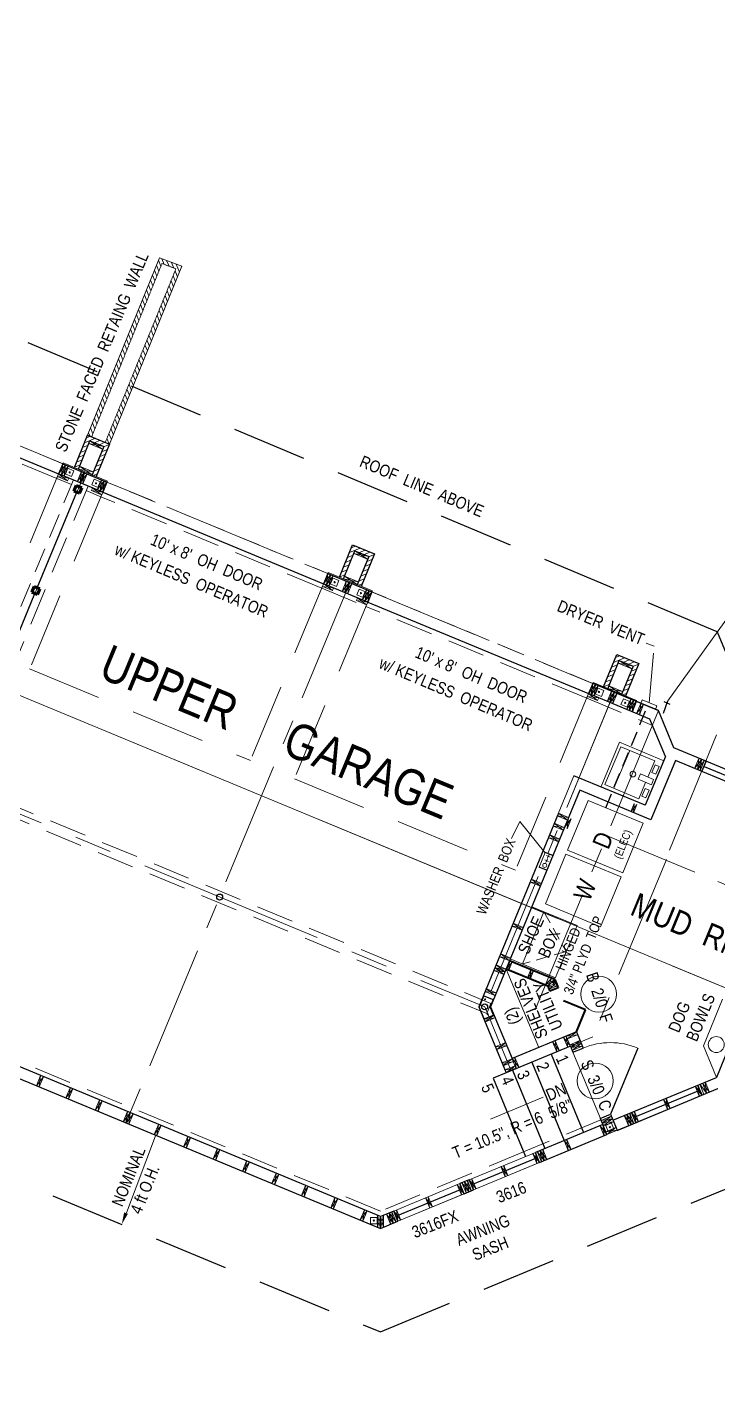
# Model space of a CAD drawing. Header units: inches. Extents: x 913 to 4010, y 85 to 6286.
# Drawn here: x 1727 to 2074, y 1915 to 2596 of the extents above; entities that cross this region are included whole.
import ezdxf

# ---------------------------------------------------------------- set-up
doc = ezdxf.new("R2010")
doc.units = ezdxf.units.IN
doc.header["$MEASUREMENT"] = 0
doc.linetypes.add('CENTER', pattern=[2, 1.25, -0.25, 0.25, -0.25])
doc.linetypes.add('HIDDEN', pattern=[0.375, 0.25, -0.125])
for name, color, linetype, lineweight in [('APPLIANCES', 7, 'Continuous', 9), ('BUILT-INS', 6, 'Continuous', 9), ('CONCRETE', 7, 'Continuous', 20), ('DOORS', 7, 'Continuous', 30), ('FOUNDATION', 7, 'HIDDEN', 20), ('GRID', 1, 'CENTER', 20), ('INT WALLS', 7, 'Continuous', 40), ('LAYOUT', 6, 'Continuous', 9), ('MASONRY', 16, 'HIDDEN', 30), ('MILLWORK', 7, 'Continuous', 20), ('PLUMBING', 7, 'Continuous', 20), ('ROOF BEAMS', 3, 'HIDDEN', 30), ('ROOFLINE', 7, 'HIDDEN', 30), ('STEEL', 5, 'Continuous', 9), ('WALL FRAMING', 7, 'Continuous', 30), ('WINDOWS', 5, 'Continuous', 30)]:
    doc.layers.add(name, color=color, linetype=linetype, lineweight=lineweight)
for name, color, linetype in [('LLFOUND', 7, 'Continuous'), ('LLMECH_EQUIP', 7, 'Continuous'), ('LLPLUMBING', 102, 'Continuous'), ('STAIRS', 7, 'Continuous'), ('TEXT', 250, 'Continuous'), ('WALLS', 5, 'Continuous')]:
    doc.layers.add(name, color=color, linetype=linetype)
doc.styles.add('ARCHENT', font='technical.ttf', dxfattribs={"height": 6})
doc.styles.add('ARCHENTLTD', font='technical.ttf', dxfattribs={"height": 0.1875})
doc.dimstyles.new('ARCHENTLTD', dxfattribs={"dimscale": 0.05, "dimtxt": 0.1875, "dimasz": 3, "dimexe": 9, "dimexo": 1, "dimgap": 2.5, "dimtad": 0, "dimdec": 1, "dimzin": 1, "dimdsep": 46, "dimlunit": 4, "dimtxsty": 'ARCHENTLTD', "dimblk": 'ARCHTICK', "dimcen": 6, "dimclrd": 256, "dimclre": 256, "dimclrt": 256, "dimaunit": 1, "dimadec": 0, "dimazin": 0, "dimtfac": 1, "dimtdec": 1, "dimtofl": 0, "dimtmove": 1, "dimatfit": 3, "dimldrblk": 'ARCHTICK', "dimfxl": 1, "dimfrac": 2, "dimtolj": 1, "dimtzin": 0, "dimlwd": 9, "dimlwe": 9, "dimarcsym": 0})
pattern_1 = [(112.5, (-10519.8615, -1861.9279), (-1.73227412, -0.71753144), [])]

# ---------------------------------------------------------------- blocks, each defined once
blk = doc.blocks.new('_ArchTick')
at = {"color": 0, "linetype": 'ByBlock', "const_width": 0.15}
blk.add_lwpolyline([(-0.5, -0.5), (0.5, 0.5)], dxfattribs=at)

msp = doc.modelspace()

# ---------------------------------------------------------------- hatches: boundary and pattern name
at = {"layer": 'MASONRY', "linetype": 'Continuous', "lineweight": 9, "ltscale": 150}
h = msp.add_hatch(dxfattribs=at)
h.set_pattern_fill('ANSI31', color=256, scale=15, angle=67.5, style=0)
h.set_pattern_definition(pattern_1)
h.paths.add_polyline_path([(1794.77, 2477.56), (1801.76, 2474.9), (1778.05, 2416.61), (1780.19, 2415.71), (1804.77, 2476.16), (1793.51, 2480.44), (1769.11, 2420.35), (1771.18, 2419.48)])
h = msp.add_hatch(dxfattribs=at)
h.set_pattern_fill('ANSI31', color=256, scale=15, angle=67.5, style=0)
h.set_pattern_definition(pattern_1)
h.paths.add_polyline_path([(1771.18, 2419.48), (1769.11, 2420.35), (1757.39, 2391.51), (1759.47, 2390.65)])
h.paths.add_polyline_path([(1780.19, 2415.71), (1778.05, 2416.61), (1766.34, 2387.83), (1768.49, 2386.94)])
at = {"layer": 'MASONRY', "lineweight": 9, "ltscale": 75}
h = msp.add_hatch(dxfattribs=at)
h.set_pattern_fill('ANSI31', color=256, scale=15, angle=22.5, style=0)
h.set_pattern_definition([(202.555994, (-5193.8642, 14232.912), (-0.719224, 1.73157207), [])])
h.paths.add_polyline_path([(1753.03, 2374.79), (1750.6, 2374.79), (1757.39, 2391.51), (1768.49, 2386.94), (1761.62, 2370.24), (1759.9, 2371.97), (1765.55, 2385.72), (1758.62, 2388.57)])
h = msp.add_hatch(dxfattribs=at)
h.set_pattern_fill('ANSI31', color=256, scale=15, angle=22.5, style=0)
h.set_pattern_definition([(202.555994, (-5060.8367, 14177.772), (-0.719224, 1.73157207), [])])
h.paths.add_polyline_path([(1886.05, 2319.65), (1883.62, 2319.65), (1890.42, 2336.37), (1901.52, 2331.8), (1894.65, 2315.1), (1892.93, 2316.83), (1898.58, 2330.58), (1891.65, 2333.43)])
h = msp.add_hatch(dxfattribs=at)
h.set_pattern_fill('ANSI31', color=256, scale=15, angle=22.5, style=0)
h.set_pattern_definition([(202.555994, (-4928.1722, 14122.7328), (-0.719224, 1.73157207), [])])
h.paths.add_polyline_path([(2018.72, 2264.61), (2016.29, 2264.61), (2023.08, 2281.33), (2034.18, 2276.77), (2027.32, 2260.06), (2025.59, 2261.79), (2031.24, 2275.54), (2024.32, 2278.39)])
at = {"layer": 'WALL FRAMING', "lineweight": 9, "ltscale": 150}
for points in [[(1748.73, 2372.76, 1), (1748.11, 2372.76, 1)], [(1761.96, 2367.27, 1), (1761.33, 2367.27, 1)], [(1881.77, 2317.61, 1), (1881.14, 2317.61, 1)], [(1894.98, 2312.13, 1), (1894.36, 2312.13, 1)], [(2014.43, 2262.57, 1), (2013.81, 2262.57, 1)], [(2027.65, 2257.09, 1), (2027.02, 2257.09, 1)], [(2019.48, 2044.44, 1), (2019.72, 2043.87, 1)], [(1901.45, 1997.26, 1), (1900.82, 1997.26, 1)]]:
    msp.add_hatch(color=256, dxfattribs=at).paths.add_polyline_path(points)

# ---------------------------------------------------------------- linework, layer by layer
at = {"layer": 'APPLIANCES', "ltscale": 50}
for p, q in [((2008.67, 2208.17), (1998.39, 2183.21)), ((2036.39, 2196.68), (2026.1, 2171.72)), ((1997.55, 2181.21), (1987.27, 2156.25)), ((2025.27, 2169.72), (2014.98, 2144.76))]:
    msp.add_line(p, q, dxfattribs=at)
at = {"layer": 'BUILT-INS', "linetype": 'Continuous', "ltscale": 10}
for p, q in [((1986.54, 2152.19), (1975.69, 2126.07)), ((2003.13, 2145.34), (1992.32, 2119.19))]:
    msp.add_line(p, q, dxfattribs=at)
at = {"layer": 'BUILT-INS', "linetype": 'Continuous', "lineweight": 9, "ltscale": 25}
for p, q in [((1980.45, 2154.71), (2003.17, 2145.32)), ((1969.64, 2128.57), (1992.36, 2119.17))]:
    msp.add_line(p, q, dxfattribs=at)
at = {"layer": 'BUILT-INS', "linetype": 'HIDDEN', "lineweight": 9, "ltscale": 25}
for p, q in [((1986.54, 2152.19), (1997.72, 2132.26)), ((1997.72, 2132.26), (1975.69, 2126.07))]:
    msp.add_line(p, q, dxfattribs=at)
at = {"layer": 'BUILT-INS', "ltscale": 75}
msp.add_line((2076.15, 2108.37), (2066.65, 2084.96), dxfattribs=at)
at = {"layer": 'BUILT-INS', "linetype": 'Continuous', "lineweight": 9, "ltscale": 0.25}
msp.add_line((2073.19, 2069.16), (2066.65, 2084.96), dxfattribs=at)
at = {"layer": 'BUILT-INS', "ltscale": 50}
msp.add_circle((2073.06, 2085.6), 4, dxfattribs=at)
at = {"layer": 'DOORS', "linetype": 'Continuous', "ltscale": 150}
for p, q in [((1632.03, 2417.98), (1742.88, 2372.03)), ((1765.06, 2362.84), (1875.91, 2316.89)), ((1898.08, 2307.7), (2008.94, 2261.75))]:
    msp.add_line(p, q, dxfattribs=at)
at = {"layer": 'DOORS', "linetype": 'HIDDEN', "lineweight": 9, "ltscale": 150}
for p, q in [((1742.88, 2372.03), (1696.98, 2261.16)), ((1765.06, 2362.84), (1728.33, 2274.14)), ((1875.87, 2316.9), (1839.15, 2228.21)), ((1898.05, 2307.71), (1861.32, 2219.01)), ((1728.33, 2274.14), (1839.15, 2228.21)), ((2008.94, 2261.75), (1972.21, 2173.05)), ((1861.32, 2219.01), (1972.18, 2173.07))]:
    msp.add_line(p, q, dxfattribs=at)
at = {"layer": 'DOORS', "ltscale": 25}
msp.add_line((2033.71, 2083.85), (2019.91, 2050.6), dxfattribs=at)
at = {"layer": 'DOORS', "color": 7, "linetype": 'Continuous', "lineweight": 20, "ltscale": 7.5}
for centre in [(2014.03, 2110.91), (2012.24, 2067.35)]:
    msp.add_circle(centre, 9, dxfattribs=at)
at = {"layer": 'DOORS', "lineweight": 9, "ltscale": 75}
msp.add_arc((2019.91, 2050.6), 36, 67.45314, 112.45314, dxfattribs=at)
at = {"layer": 'FOUNDATION', "lineweight": 20, "ltscale": 1.5}
for p, q in [((1759.47, 2390.65), (1794.77, 2477.56)), ((1801.76, 2474.9), (1766.34, 2387.83)), ((1794.77, 2477.56), (1801.76, 2474.9))]:
    msp.add_line(p, q, dxfattribs=at)
at = {"layer": 'FOUNDATION', "lineweight": 20, "ltscale": 50}
for p, q in [((1744.99, 2377.11), (1634.13, 2423.06)), ((1878.02, 2321.97), (1767.16, 2367.92)), ((2011.04, 2266.83), (1900.19, 2312.78))]:
    msp.add_line(p, q, dxfattribs=at)
at = {"layer": 'FOUNDATION', "linetype": 'HIDDEN', "lineweight": 9, "ltscale": 75}
for p, q in [((1741.92, 2369.72), (1631.07, 2415.67)), ((1757.66, 2365.9), (1668.48, 2150.75)), ((1874.95, 2314.58), (1764.1, 2360.53)), ((2007.98, 2259.44), (1897.13, 2305.39)), ((2015.1, 2047.82), (1976.27, 2031.75))]:
    msp.add_line(p, q, dxfattribs=at)
at = {"layer": 'FOUNDATION', "lineweight": 20, "ltscale": 75}
for p, q in [((1742.88, 2372.03), (1741.92, 2369.72)), ((1742.88, 2372.03), (1741.92, 2369.72)), ((1741.92, 2369.72), (1749.32, 2366.66)), ((1747.96, 2369.92), (1747.39, 2368.54)), ((1764.1, 2360.53), (1756.71, 2363.59)), ((1765.01, 2362.86), (1764.05, 2360.55)), ((1765.06, 2362.84), (1764.1, 2360.53)), ((1875.91, 2316.89), (1874.95, 2314.58)), ((1874.95, 2314.58), (1897.13, 2305.39)), ((1898.08, 2307.7), (1897.13, 2305.39)), ((2008.94, 2261.75), (2007.98, 2259.44)), ((2007.98, 2259.44), (2041.02, 2245.74)), ((1904.47, 2002.03), (1687.89, 2091.8)), ((1976.27, 2031.75), (1904.47, 2002.03))]:
    msp.add_line(p, q, dxfattribs=at)
at = {"layer": 'FOUNDATION', "ltscale": 50}
msp.add_line((1750.27, 2368.96), (1659.82, 2150.74), dxfattribs=at)
at = {"layer": 'FOUNDATION', "color": 7, "linetype": 'Continuous', "lineweight": 9, "ltscale": 25}
msp.add_solid([(1777.66, 2000.67), (1774.57, 1995.43), (1775.79, 2001.39)], dxfattribs=at)
at = {"layer": 'GRID', "ltscale": 50}
for p, q in [((2044.07, 2253.14), (1593.49, 2439.91)), ((1778.25, 2363.33), (1767.16, 2367.92)), ((1789.33, 2358.73), (1778.25, 2363.33)), ((2154.62, 2133.96), (2018.22, 2190.42)), ((1956.77, 2104.54), (1970.09, 2072.44)), ((2011.13, 2089.44), (1970.09, 2072.44)), ((1904.47, 1993.37), (1687.9, 2083.14)), ((2073.85, 2063.48), (1904.47, 1993.37))]:
    msp.add_line(p, q, dxfattribs=at)
at = {"layer": 'GRID', "linetype": 'CENTER', "lineweight": 20, "ltscale": 50}
for p, q in [((1756.07, 2372.51), (1753.97, 2367.43)), ((1889.1, 2317.38), (1776.75, 2046.31)), ((2048.05, 2178.51), (2011.13, 2089.44))]:
    msp.add_line(p, q, dxfattribs=at)
at = {"layer": 'GRID', "ltscale": 75}
for p, q in [((1753.97, 2367.43), (1625.34, 2057.11)), ((1370.41, 2347.57), (1956.77, 2104.54))]:
    msp.add_line(p, q, dxfattribs=at)
at = {"layer": 'GRID', "linetype": 'CENTER', "lineweight": 9, "ltscale": 50}
for p, q in [((2021.79, 2262.38), (1956.77, 2104.54)), ((2021.76, 2262.33), (1956.77, 2104.54)), ((2043.98, 2253.24), (1978.96, 2095.4)), ((2073.08, 2241.1), (2047.7, 2178.82))]:
    msp.add_line(p, q, dxfattribs=at)
at = {"layer": 'INT WALLS', "ltscale": 75}
for p, q in [((1991.94, 2118.29), (1969.25, 2127.64)), ((1988.49, 2114.84), (1967.54, 2123.47)), ((2007.42, 2103.04), (1996.33, 2107.63)), ((2002.82, 2091.95), (2007.42, 2103.04))]:
    msp.add_line(p, q, dxfattribs=at)
at = {"layer": 'INT WALLS', "linetype": 'Continuous', "ltscale": 25}
for p, q in [((1991.94, 2118.29), (1993.65, 2114.13)), ((1988.49, 2114.84), (1989.5, 2112.41))]:
    msp.add_line(p, q, dxfattribs=at)
at = {"layer": 'INT WALLS', "ltscale": 50}
msp.add_line((1993.65, 2114.13), (1989.5, 2112.41), dxfattribs=at)
at = {"layer": 'LAYOUT', "color": 6, "linetype": 'CENTER', "lineweight": 5, "ltscale": 250}
for p, q in [((2455.38, 1957.67), (913.16, 2596.19)), ((4009.81, 1314.09), (1739.95, 2253.88))]:
    msp.add_line(p, q, dxfattribs=at)
at = {"layer": 'LLFOUND', "color": 5, "linetype": 'Continuous'}
for p, q in [((1956.43, 2110.13), (1954.09, 2104.55)), ((1956.59, 2098.49), (1954.09, 2104.55)), ((1956.42, 2110.12), (1961.02, 2108.24)), ((1961.02, 2108.24), (1959.46, 2104.5)), ((1961.16, 2100.37), (1959.46, 2104.5)), ((1956.59, 2098.49), (1961.16, 2100.37))]:
    msp.add_line(p, q, dxfattribs=at)
at = {"layer": 'LLFOUND', "color": 5, "linetype": 'Continuous', "const_width": 0.5}
for points in [[(1957.09, 2108.04, -1), (1956.9, 2108.51, -1)], [(1958.4, 2100.58, -1), (1958.21, 2101.05, -1)]]:
    msp.add_lwpolyline(points, format="xyb", close=True, dxfattribs=at)
at = {"layer": 'LLMECH_EQUIP', "linetype": 'HIDDEN', "ltscale": 30}
msp.add_line((2017.55, 2204.49), (2038.56, 2255.35), dxfattribs=at)
at = {"layer": 'LLMECH_EQUIP', "linetype": 'Continuous', "lineweight": 20, "ltscale": 25}
for p, q in [((2035.13, 2256.83), (2035.86, 2258.6)), ((2043.25, 2255.54), (2035.86, 2258.6)), ((2042.52, 2253.78), (2043.25, 2255.54))]:
    msp.add_line(p, q, dxfattribs=at)
at = {"layer": 'LLPLUMBING', "color": 5, "linetype": 'Continuous', "lineweight": 30, "ltscale": 25}
for p, q in [((2046.51, 2251.97), (2048.71, 2258.04)), ((2049.89, 2256.25), (2046.81, 2257.54))]:
    msp.add_line(p, q, dxfattribs=at)
at = {"layer": 'LLPLUMBING', "color": 5, "linetype": 'Continuous', "lineweight": 20, "ltscale": 175}
msp.add_line((1987.18, 2182.01), (1984.17, 2174.58), dxfattribs=at)
at = {"layer": 'LLPLUMBING', "color": 5, "linetype": 'Continuous', "ltscale": 175}
for p, q in [((1990.93, 2180.46), (1987.18, 2182.01)), ((1987.87, 2173.06), (1984.17, 2174.59))]:
    msp.add_line(p, q, dxfattribs=at)
at = {"layer": 'LLPLUMBING', "color": 5, "linetype": 'Continuous', "lineweight": 9, "ltscale": 175}
for p, q in [((1988.25, 2178.8), (1987.5, 2176.95)), ((1989.65, 2179.66), (1987.8, 2180.41)), ((1989.1, 2180.96), (1988.35, 2179.11)), ((1988.8, 2177.5), (1986.95, 2178.25))]:
    msp.add_line(p, q, dxfattribs=at)
msp.add_circle((1986.9, 2175.54), 1, dxfattribs=at)
at = {"layer": 'MASONRY', "linetype": 'Continuous', "lineweight": 20, "ltscale": 1.5}
for p, q in [((1757.39, 2391.51), (1793.51, 2480.44)), ((1793.51, 2480.44), (1804.77, 2476.16)), ((1804.77, 2476.16), (1768.49, 2386.94))]:
    msp.add_line(p, q, dxfattribs=at)
at = {"layer": 'MASONRY', "linetype": 'Continuous', "lineweight": 30, "ltscale": 1.5}
for p, q in [((1750.78, 2375.25), (1757.39, 2391.51)), ((1757.39, 2391.51), (1768.49, 2386.94)), ((1768.49, 2386.94), (1761.8, 2370.68)), ((1883.81, 2320.11), (1890.42, 2336.37)), ((1890.42, 2336.37), (1901.52, 2331.8)), ((1901.52, 2331.8), (1894.83, 2315.54)), ((2016.47, 2265.06), (2023.08, 2281.33)), ((2023.08, 2281.33), (2034.18, 2276.77)), ((2034.18, 2276.77), (2027.49, 2260.5))]:
    msp.add_line(p, q, dxfattribs=at)
at = {"layer": 'MILLWORK', "ltscale": 75}
for p, q in [((2036.39, 2196.68), (2008.67, 2208.17)), ((2025.27, 2169.72), (1997.55, 2181.21)), ((2026.1, 2171.72), (1998.39, 2183.21)), ((2014.98, 2144.76), (1987.27, 2156.25))]:
    msp.add_line(p, q, dxfattribs=at)
at = {"layer": 'MILLWORK', "ltscale": 50}
msp.add_line((1967.54, 2123.47), (1983.88, 2084.11), dxfattribs=at)
at = {"layer": 'PLUMBING', "linetype": 'Continuous', "lineweight": 9, "ltscale": 0.25}
for p, q in [((2015.19, 2215.14), (2024.54, 2237.29)), ((2017.17, 2216.11), (2025.19, 2235.1)), ((2024.54, 2237.29), (2046.7, 2227.94)), ((2025.19, 2235.1), (2042.12, 2227.96)), ((2021.64, 2214.22), (2029.67, 2233.22)), ((2042.12, 2227.96), (2038.65, 2219.75)), ((2034.1, 2208.96), (2017.17, 2216.11)), ((2037.34, 2205.78), (2017.51, 2213.99)), ((2037.58, 2217.2), (2034.1, 2208.96))]:
    msp.add_line(p, q, dxfattribs=at)
at = {"layer": 'PLUMBING', "lineweight": 9, "ltscale": 12}
for points in [[(2034.99, 2221.4), (2041.59, 2218.62), (2040.47, 2215.98), (2033.88, 2218.77)], [(2042.39, 2226.05), (2044.37, 2225.21), (2042.7, 2221.26), (2040.72, 2222.09)], [(2037.38, 2214.18), (2039.36, 2213.34), (2037.69, 2209.39), (2035.71, 2210.22)]]:
    msp.add_lwpolyline(points, close=True, dxfattribs=at)
at = {"layer": 'PLUMBING', "linetype": 'Continuous', "lineweight": 9, "ltscale": 0.25}
msp.add_circle((2031.18, 2221.33), 1.43, dxfattribs=at)
at = {"layer": 'ROOF BEAMS', "lineweight": 20, "ltscale": 75}
for p, q in [((1554.86, 2268.14), (1957.79, 2101.15)), ((1556.96, 2273.23), (1959.89, 2106.23)), ((1959.89, 2106.23), (1957.79, 2101.14))]:
    msp.add_line(p, q, dxfattribs=at)
at = {"layer": 'ROOFLINE', "linetype": 'HIDDEN', "ltscale": 150}
for p, q in [((2073.5, 2292.8), (1595.99, 2492.89)), ((2073.5, 2292.8), (2094.27, 2242.82)), ((1687.93, 2031.16), (1904.46, 1941.41)), ((1904.46, 1941.41), (2078, 2013.22))]:
    msp.add_line(p, q, dxfattribs=at)
at = {"layer": 'STAIRS', "color": 7, "linetype": 'Continuous', "ltscale": 25}
for p, q in [((1980.41, 2076.72), (1996.64, 2037.45)), ((1990.11, 2080.73), (2006.34, 2041.47)), ((1970.71, 2072.7), (1986.94, 2033.43)), ((1961, 2068.7), (1977.23, 2029.42))]:
    msp.add_line(p, q, dxfattribs=at)
at = {"layer": 'STAIRS', "color": 7, "lineweight": 20, "ltscale": 75}
msp.add_line((2001.08, 2081.76), (2014.85, 2048.5), dxfattribs=at)
at = {"layer": 'STAIRS', "color": 7, "linetype": 'Continuous', "ltscale": 50}
msp.add_line((1967.55, 2071.4), (1961, 2068.7), dxfattribs=at)
at = {"layer": 'STEEL', "color": 5, "lineweight": 25, "ltscale": 150}
for p, q in [((1732.14, 2314.78), (1751.95, 2362.82)), ((1712.32, 2266.95), (1731, 2312.01))]:
    msp.add_line(p, q, dxfattribs=at)
at = {"layer": 'STEEL', "linetype": 'Continuous', "lineweight": 60, "ltscale": 90}
for p, q in [((1751.69, 2366.16), (1750.56, 2363.38)), ((1751.69, 2366.16), (1750.56, 2363.38)), ((1750.56, 2363.38), (1753.35, 2362.26)), ((1750.56, 2363.38), (1753.35, 2362.26)), ((1754.47, 2365.04), (1751.69, 2366.16)), ((1754.47, 2365.04), (1751.69, 2366.16)), ((1753.35, 2362.26), (1754.47, 2365.04)), ((1753.35, 2362.26), (1754.47, 2365.04)), ((1730.6, 2315.41), (1729.48, 2312.63)), ((1730.6, 2315.41), (1729.48, 2312.63)), ((1733.38, 2314.28), (1730.6, 2315.41)), ((1733.38, 2314.28), (1730.6, 2315.41)), ((1729.48, 2312.63), (1732.26, 2311.5)), ((1729.48, 2312.63), (1732.26, 2311.5)), ((1732.26, 2311.5), (1733.38, 2314.28)), ((1732.26, 2311.5), (1733.38, 2314.28))]:
    msp.add_line(p, q, dxfattribs=at)
at = {"layer": 'STEEL', "lineweight": 30, "ltscale": 75}
for centre in [(1823.72, 2159.64), (1956.77, 2104.54)]:
    msp.add_circle(centre, 1.5, dxfattribs=at)
at = {"layer": 'WALL FRAMING', "lineweight": 20, "ltscale": 1.5}
for p, q in [((1758.05, 2387.18), (1764.98, 2384.33)), ((1753.36, 2375.82), (1760.29, 2372.97)), ((1891.08, 2332.04), (1898.01, 2329.19)), ((1886.39, 2320.68), (1893.32, 2317.83)), ((2023.74, 2277), (2030.67, 2274.15)), ((2019.05, 2265.64), (2025.98, 2262.79))]:
    msp.add_line(p, q, dxfattribs=at)
at = {"layer": 'WALL FRAMING', "lineweight": 9, "ltscale": 150}
for p, q in [((1758.06, 2387.18), (1765.55, 2385.72)), ((1764.98, 2384.33), (1758.62, 2388.57)), ((1746.37, 2376.53), (1742.88, 2372.03)), ((1744.99, 2377.11), (1744.27, 2371.45)), ((1745.65, 2370.88), (1746.37, 2376.53)), ((1742.31, 2370.64), (1747.96, 2369.92)), ((1742.88, 2372.03), (1747.39, 2368.54)), ((1744.27, 2371.45), (1747.76, 2375.96)), ((1752.28, 2368.27), (1755.77, 2372.77)), ((1760.29, 2372.97), (1752.79, 2374.43)), ((1753.37, 2375.82), (1759.72, 2371.58)), ((1754.38, 2373.35), (1753.66, 2367.69)), ((1753.66, 2367.54), (1757.15, 2372.05)), ((1755.76, 2372.62), (1755.05, 2366.97)), ((1759.35, 2363.58), (1765.01, 2362.86)), ((1759.93, 2364.96), (1764.43, 2361.47)), ((1765.78, 2368.49), (1762.28, 2363.99)), ((1764.39, 2369.07), (1763.67, 2363.41)), ((1763.67, 2363.41), (1767.16, 2367.92)), ((1765.05, 2362.84), (1765.78, 2368.49)), ((1891.09, 2332.04), (1898.58, 2330.58)), ((1898.01, 2329.19), (1891.65, 2333.43)), ((1878.02, 2321.97), (1877.3, 2316.31)), ((1880.94, 2314.8), (1875.29, 2315.52)), ((1880.37, 2313.42), (1875.86, 2316.91)), ((1879.4, 2321.4), (1875.91, 2316.89)), ((1877.3, 2316.31), (1880.79, 2320.82)), ((1878.68, 2315.74), (1879.4, 2321.4)), ((1885.19, 2313), (1888.68, 2317.51)), ((1893.32, 2317.83), (1885.82, 2319.29)), ((1886.39, 2320.68), (1892.75, 2316.44)), ((1887.29, 2318.08), (1886.58, 2312.43)), ((1886.68, 2312.56), (1890.17, 2317.07)), ((1888.79, 2317.65), (1888.07, 2311.99)), ((1892.43, 2308.42), (1898.08, 2307.7)), ((1893, 2309.8), (1897.51, 2306.31)), ((1898.8, 2313.35), (1895.31, 2308.85)), ((1897.42, 2313.93), (1896.7, 2308.27)), ((1896.7, 2308.27), (1900.19, 2312.78)), ((1898.08, 2307.7), (1898.8, 2313.35)), ((2023.75, 2276.99), (2031.24, 2275.54)), ((2030.67, 2274.15), (2024.31, 2278.38)), ((2008.92, 2261.7), (2012.42, 2266.26)), ((2013.44, 2258.26), (2008.94, 2261.75)), ((2011.02, 2266.78), (2010.3, 2261.13)), ((2010.3, 2261.13), (2013.81, 2265.67)), ((2011.69, 2260.55), (2012.42, 2266.26)), ((2018.31, 2257.84), (2021.8, 2262.35)), ((2025.98, 2262.79), (2018.48, 2264.25)), ((2019.06, 2265.63), (2025.41, 2261.4)), ((2020.41, 2262.92), (2019.69, 2257.27)), ((2019.72, 2257.27), (2023.21, 2261.78)), ((2021.82, 2262.35), (2021.11, 2256.69)), ((2014.02, 2259.64), (2008.36, 2260.36)), ((2031.47, 2258.31), (2027.97, 2253.8)), ((2030.08, 2258.88), (2029.36, 2253.23)), ((2029.36, 2253.23), (2032.85, 2257.73)), ((2030.75, 2252.65), (2031.47, 2258.31)), ((2033.04, 2251.69), (2036.53, 2256.19)), ((2035.14, 2256.77), (2034.43, 2251.11)), ((2065.64, 2228.63), (2062.15, 2224.12)), ((2063.54, 2223.55), (2064.25, 2229.2)), ((2067.03, 2228.06), (2063.54, 2223.55)), ((2064.92, 2222.98), (2065.64, 2228.63)), ((2030.08, 2202.47), (2033.19, 2206.05)), ((2031.8, 2206.63), (2031.47, 2201.9)), ((1998.89, 2199.61), (1993.25, 2200.33)), ((1993.82, 2201.71), (1998.32, 2198.23)), ((1998.83, 2199.44), (1998.17, 2193.92)), ((1996.76, 2194.54), (1991.11, 2195.26)), ((1991.69, 2196.64), (1996.18, 2193.16)), ((1996.79, 2194.5), (2000.22, 2198.87)), ((1994.49, 2188.69), (1988.84, 2189.4)), ((1989.42, 2190.79), (1993.91, 2187.3)), ((1985.31, 2166.43), (1979.66, 2167.14)), ((1980.23, 2168.53), (1984.73, 2165.04)), ((1976.13, 2144.35), (1970.48, 2145.06)), ((1971.05, 2146.45), (1975.55, 2142.96)), ((1964.81, 2131.09), (1969.31, 2127.6)), ((1962.47, 2125.58), (1966.96, 2122.09)), ((1969.88, 2128.99), (1964.24, 2129.7)), ((1967.56, 2123.47), (1970.67, 2127.06)), ((1969.29, 2127.63), (1968.95, 2122.9)), ((1966.94, 2122.11), (1961.29, 2122.82)), ((1961.87, 2124.21), (1966.36, 2120.72)), ((1967.54, 2123.47), (1961.89, 2124.19)), ((1978.31, 2119.04), (1981.41, 2122.63)), ((1980.03, 2123.2), (1979.69, 2118.47)), ((1962.48, 2111.6), (1956.83, 2112.31)), ((1957.41, 2113.7), (1961.91, 2110.21)), ((1993.27, 2115.06), (1988.54, 2114.72)), ((1989.11, 2113.34), (1992.7, 2116.44)), ((1962.3, 2099.08), (1956.64, 2098.37)), ((1957.16, 2097.1), (1961.67, 2100.59)), ((2003.38, 2090.56), (1997.73, 2089.85)), ((1998.3, 2088.46), (2002.81, 2091.95)), ((1968.05, 2085.15), (1962.39, 2084.44)), ((1962.92, 2083.17), (1967.42, 2086.66)), ((1990.82, 2087.01), (1994.32, 2082.51)), ((1992.93, 2081.93), (1992.22, 2087.56)), ((1996.34, 2089.23), (1999.83, 2084.73)), ((1998.45, 2084.16), (1997.74, 2089.78)), ((2005.2, 2086.18), (1999.54, 2085.46)), ((2000.12, 2084.08), (2004.63, 2087.57)), ((2005.77, 2084.8), (2000.12, 2084.08)), ((2000.69, 2082.69), (2005.2, 2086.18)), ((1971.17, 2077.02), (1965.52, 2076.3)), ((1966.04, 2075.04), (1970.55, 2078.52)), ((1970.53, 2078.55), (1974.02, 2074.04)), ((1972.64, 2073.47), (1971.93, 2079.1)), ((1733.81, 2070.06), (1733.1, 2064.41)), ((1972.6, 2073.56), (1966.95, 2072.85)), ((1967.52, 2071.46), (1972.03, 2074.95)), ((1731.71, 2064.98), (1735.2, 2069.49)), ((1746.49, 2058.85), (1749.98, 2063.36)), ((1748.59, 2063.93), (1747.88, 2058.28)), ((2062.39, 2064.75), (2065.88, 2060.25)), ((2064.49, 2059.68), (2063.78, 2065.3)), ((2064.71, 2065.68), (2068.2, 2061.17)), ((2066.09, 2066.26), (2069.58, 2061.75)), ((2068.2, 2061.18), (2067.48, 2066.83)), ((1761.27, 2052.73), (1764.76, 2057.23)), ((1763.37, 2057.81), (1762.66, 2052.15)), ((2046.46, 2058.13), (2049.95, 2053.63)), ((2048.56, 2053.05), (2047.85, 2058.68)), ((1775.3, 2046.9), (1778.79, 2051.41)), ((1777.4, 2051.98), (1776.68, 2046.32)), ((1776.73, 2046.24), (1780.22, 2050.75)), ((1778.83, 2051.32), (1778.12, 2045.66)), ((2015.78, 2046.19), (2020.29, 2049.68)), ((2026.82, 2050), (2030.31, 2045.5)), ((2029.6, 2051.15), (2028.21, 2050.58)), ((2028.93, 2044.92), (2028.21, 2050.58)), ((2028.21, 2050.58), (2031.7, 2046.07)), ((2030.31, 2045.5), (2029.6, 2051.15)), ((2030.52, 2051.53), (2034.01, 2047.03)), ((2032.63, 2046.45), (2031.92, 2052.08)), ((1790.83, 2040.47), (1794.32, 2044.98)), ((1792.94, 2045.56), (1792.22, 2039.9)), ((2014.67, 2044.94), (2018.16, 2040.43)), ((2020.86, 2048.29), (2015.21, 2047.57)), ((2021.43, 2046.9), (2015.78, 2046.19)), ((2016.78, 2039.86), (2016.06, 2045.51)), ((2016.35, 2044.8), (2020.86, 2048.29)), ((2023.21, 2042.59), (2017.56, 2041.88)), ((2018.13, 2040.49), (2022.64, 2043.98)), ((1805.61, 2034.35), (1809.1, 2038.86)), ((1807.72, 2039.43), (1807, 2033.77)), ((1996.62, 2037.47), (2000.12, 2032.97)), ((1998.73, 2032.39), (1998.02, 2038.02)), ((1820.39, 2028.22), (1823.88, 2032.73)), ((1822.5, 2033.3), (1821.78, 2027.65)), ((1980.86, 2030.95), (1984.35, 2026.45)), ((1982.97, 2025.87), (1982.26, 2031.5)), ((1983.18, 2031.9), (1986.67, 2027.39)), ((1985.28, 2026.82), (1984.56, 2032.47)), ((1984.56, 2032.47), (1988.05, 2027.96)), ((1986.67, 2027.39), (1985.95, 2033.04)), ((1835.17, 2022.09), (1838.66, 2026.6)), ((1837.28, 2027.18), (1836.56, 2021.52)), ((1964.91, 2024.36), (1968.4, 2019.86)), ((1967.02, 2019.28), (1966.31, 2024.91)), ((1849.95, 2015.97), (1853.44, 2020.48)), ((1852.06, 2021.05), (1851.34, 2015.39)), ((1945.08, 2010.21), (1944.37, 2015.83)), ((1945.3, 2016.21), (1948.79, 2011.7)), ((1946.68, 2016.79), (1950.17, 2012.28)), ((1947.4, 2011.13), (1946.68, 2016.78)), ((1948.78, 2011.71), (1948.07, 2017.36)), ((1948.99, 2017.75), (1952.48, 2013.24)), ((1951.1, 2012.67), (1950.39, 2018.3)), ((1864.74, 2009.84), (1868.22, 2014.35)), ((1866.84, 2014.92), (1866.12, 2009.27)), ((1881.62, 2008.8), (1880.9, 2003.14)), ((1927.04, 2008.66), (1930.54, 2004.16)), ((1929.15, 2003.58), (1928.44, 2009.21)), ((1942.97, 2015.29), (1946.46, 2010.78)), ((1879.52, 2003.72), (1883.01, 2008.22)), ((1894.3, 1997.59), (1897.79, 2002.1)), ((1896.4, 2002.67), (1895.68, 1997.02)), ((1911.11, 2002.06), (1914.6, 1997.56)), ((1913.21, 1996.99), (1912.5, 2002.61)), ((1902.97, 1994), (1904.49, 1999.32)), ((1904.47, 1993.37), (1902.99, 1999.94)), ((1905.99, 1999.94), (1904.47, 1993.37)), ((1904.49, 1999.32), (1905.97, 1993.99)), ((1907.41, 2000.54), (1910.9, 1996.03)), ((1910.18, 2001.68), (1908.8, 2001.11)), ((1909.51, 1995.45), (1908.8, 2001.11)), ((1908.8, 2001.11), (1912.29, 1996.6)), ((1910.9, 1996.03), (1910.18, 2001.68))]:
    msp.add_line(p, q, dxfattribs=at)
at = {"layer": 'WALL FRAMING', "lineweight": 20, "ltscale": 75}
for p, q in [((1746.37, 2376.53), (1744.27, 2371.45)), ((1745.18, 2377.57), (1767.35, 2368.38)), ((1742.31, 2370.64), (1747.39, 2368.54)), ((1747.76, 2375.96), (1745.65, 2370.88)), ((1754.38, 2373.35), (1752.28, 2368.27)), ((1755.77, 2372.78), (1753.66, 2367.69)), ((1755.77, 2372.63), (1753.66, 2367.54)), ((1757.15, 2372.05), (1755.05, 2366.97)), ((1759.35, 2363.58), (1764.43, 2361.47)), ((1764.39, 2369.07), (1762.28, 2363.99)), ((1765.78, 2368.49), (1763.67, 2363.41)), ((1878.21, 2322.43), (1900.38, 2313.24)), ((1880.37, 2313.42), (1875.29, 2315.52)), ((1879.4, 2321.4), (1877.3, 2316.31)), ((1880.79, 2320.82), (1878.68, 2315.74)), ((1887.3, 2318.09), (1885.19, 2313)), ((1888.68, 2317.51), (1886.58, 2312.43)), ((1888.79, 2317.65), (1886.68, 2312.56)), ((1890.18, 2317.08), (1888.07, 2311.99)), ((1892.43, 2308.42), (1897.51, 2306.31)), ((1897.42, 2313.93), (1895.31, 2308.85)), ((1898.8, 2313.35), (1896.7, 2308.27)), ((2012.42, 2266.26), (2010.3, 2261.13)), ((2011.21, 2267.24), (2033.04, 2258.2)), ((2013.81, 2265.67), (2011.69, 2260.55)), ((2020.41, 2262.93), (2018.31, 2257.84)), ((2021.77, 2262.28), (2019.66, 2257.19)), ((2021.86, 2262.44), (2019.75, 2257.35)), ((2023.21, 2261.78), (2021.11, 2256.69)), ((2013.44, 2258.26), (2008.36, 2260.36)), ((2030.08, 2258.88), (2027.97, 2253.8)), ((2031.47, 2258.31), (2029.36, 2253.23)), ((2035.15, 2256.77), (2033.04, 2251.69)), ((2036.53, 2256.2), (2034.43, 2251.11)), ((2062.15, 2224.12), (2064.25, 2229.2)), ((2063.54, 2223.55), (2065.64, 2228.63)), ((2064.92, 2222.98), (2067.03, 2228.06)), ((2001.58, 2220.43), (1968.83, 2141.33)), ((2031.8, 2206.63), (2030.08, 2202.47)), ((2033.19, 2206.06), (2031.47, 2201.9)), ((1998.84, 2199.45), (1996.79, 2194.5)), ((2000.22, 2198.88), (1998.17, 2193.92)), ((1970.6, 2127.1), (1968.88, 2122.94)), ((1980.03, 2123.2), (1978.3, 2119.03)), ((1981.34, 2122.67), (1979.62, 2118.5)), ((1992.7, 2116.44), (1988.54, 2114.72)), ((1993.27, 2115.06), (1989.11, 2113.34)), ((1956.59, 2098.49), (1961.67, 2100.59)), ((1957.19, 2097.04), (1962.27, 2099.14)), ((1997.73, 2089.85), (2002.81, 2091.95)), ((1998.3, 2088.46), (2003.38, 2090.56)), ((1962.34, 2084.56), (1967.42, 2086.66)), ((1962.94, 2083.11), (1968.02, 2085.21)), ((1999.54, 2085.46), (2004.63, 2087.57)), ((2000.12, 2084.08), (2005.2, 2086.18)), ((2000.69, 2082.69), (2005.77, 2084.8)), ((1965.46, 2076.42), (1970.55, 2078.52)), ((1966.06, 2074.98), (1971.14, 2077.08)), ((1733.82, 2070.07), (1731.71, 2064.98)), ((1966.95, 2072.85), (1972.03, 2074.95)), ((1967.54, 2071.4), (1972.63, 2073.5)), ((1735.2, 2069.49), (1733.1, 2064.41)), ((1748.6, 2063.94), (1746.49, 2058.85)), ((1749.98, 2063.37), (1747.88, 2058.28)), ((2066.81, 2060.6), (2064.71, 2065.68)), ((2068.2, 2061.18), (2066.09, 2066.26)), ((2069.58, 2061.75), (2067.48, 2066.83)), ((1763.38, 2057.82), (1761.27, 2052.73)), ((1764.76, 2057.24), (1762.66, 2052.15)), ((1777.4, 2051.99), (1775.3, 2046.9)), ((1778.79, 2051.41), (1776.68, 2046.32)), ((1778.84, 2051.33), (1776.73, 2046.24)), ((1780.22, 2050.75), (1778.12, 2045.66)), ((2015.2, 2047.58), (2020.29, 2049.68)), ((2028.93, 2044.92), (2026.82, 2050)), ((2030.31, 2045.5), (2028.21, 2050.58)), ((2031.7, 2046.07), (2029.6, 2051.15)), ((1792.94, 2045.56), (1790.83, 2040.47)), ((1794.32, 2044.99), (1792.22, 2039.9)), ((2016.78, 2039.85), (2014.67, 2044.94)), ((2015.78, 2046.19), (2020.86, 2048.29)), ((2016.35, 2044.8), (2021.44, 2046.91)), ((2017.56, 2041.88), (2022.64, 2043.98)), ((2018.13, 2040.49), (2023.22, 2042.6)), ((1807.72, 2039.44), (1805.61, 2034.35)), ((1809.1, 2038.86), (1807, 2033.77)), ((1822.5, 2033.31), (1820.39, 2028.22)), ((1823.89, 2032.74), (1821.78, 2027.65)), ((1985.28, 2026.81), (1983.18, 2031.9)), ((1986.67, 2027.39), (1984.56, 2032.47)), ((1988.05, 2027.96), (1985.95, 2033.04)), ((1837.28, 2027.18), (1835.17, 2022.09)), ((1838.67, 2026.61), (1836.56, 2021.52)), ((1852.06, 2021.06), (1849.95, 2015.97)), ((1853.45, 2020.48), (1851.34, 2015.39)), ((1947.4, 2011.13), (1945.29, 2016.22)), ((1948.78, 2011.71), (1946.68, 2016.79)), ((1950.17, 2012.28), (1948.07, 2017.36)), ((1866.84, 2014.93), (1864.74, 2009.84)), ((1868.23, 2014.36), (1866.12, 2009.27)), ((1881.62, 2008.8), (1879.52, 2003.72)), ((1883.01, 2008.23), (1880.9, 2003.14)), ((1896.4, 2002.68), (1894.3, 1997.59)), ((1897.79, 2002.1), (1895.68, 1997.02)), ((1909.51, 1995.45), (1907.41, 2000.54)), ((1910.9, 1996.03), (1908.8, 2001.11)), ((1912.29, 1996.6), (1910.18, 2001.68))]:
    msp.add_line(p, q, dxfattribs=at)
at = {"layer": 'WALL FRAMING', "lineweight": 20, "ltscale": 150}
for p, q in [((1745.18, 2377.57), (1744.99, 2377.11)), ((1742.31, 2370.64), (1742.88, 2372.03)), ((1759.35, 2363.58), (1759.93, 2364.96)), ((1767.35, 2368.38), (1767.16, 2367.92)), ((1878.21, 2322.43), (1878.02, 2321.97)), ((1880.37, 2313.42), (1880.94, 2314.8)), ((1892.43, 2308.42), (1893, 2309.8)), ((1900.38, 2313.24), (1900.19, 2312.78)), ((2011.22, 2267.25), (2011.03, 2266.79)), ((2013.44, 2258.26), (2014.02, 2259.64)), ((2033.04, 2258.2), (2032.85, 2257.74)), ((1902.97, 1994), (1902.99, 1999.94)), ((1904.47, 1993.37), (1904.49, 1999.32)), ((1905.97, 1993.99), (1905.99, 1999.94))]:
    msp.add_line(p, q, dxfattribs=at)
at = {"layer": 'WALL FRAMING', "color": 9, "linetype": 'Continuous', "lineweight": 5, "ltscale": 150}
for p, q in [((1749.38, 2370.66), (1746.12, 2372.01)), ((1746.32, 2371.93), (1747.52, 2374.82)), ((1750.54, 2373.57), (1747.32, 2374.9)), ((1749.38, 2370.66), (1750.54, 2373.57)), ((1759.5, 2366.47), (1760.73, 2369.34)), ((1759.5, 2366.47), (1762.75, 2365.12)), ((1760.73, 2369.34), (1763.95, 2368)), ((1762.56, 2365.2), (1763.75, 2368.09)), ((1882.41, 2315.52), (1879.15, 2316.88)), ((1879.35, 2316.79), (1880.55, 2319.68)), ((1883.57, 2318.43), (1880.34, 2319.76)), ((1882.41, 2315.52), (1883.57, 2318.43)), ((1892.52, 2311.33), (1893.76, 2314.2)), ((1892.52, 2311.33), (1895.78, 2309.98)), ((1893.76, 2314.2), (1896.98, 2312.87)), ((1895.58, 2310.06), (1896.78, 2312.95)), ((2015.42, 2260.34), (2012.16, 2261.69)), ((2012.36, 2261.61), (2013.55, 2264.49)), ((2016.57, 2263.24), (2013.35, 2264.57)), ((2015.42, 2260.34), (2016.57, 2263.24)), ((2025.19, 2256.29), (2026.42, 2259.16)), ((2025.19, 2256.29), (2028.44, 2254.94)), ((2026.42, 2259.16), (2029.64, 2257.82)), ((2028.25, 2255.02), (2029.44, 2257.91)), ((2018.81, 2042), (2017.45, 2045.26)), ((2017.53, 2045.06), (2020.41, 2046.27)), ((2018.81, 2042), (2021.67, 2043.25)), ((2021.67, 2043.25), (2020.33, 2046.47)), ((1899.46, 1998.82), (1902.98, 1998.82)), ((1899.46, 1998.82), (1899.49, 1995.7)), ((1899.49, 1995.7), (1902.98, 1995.69)), ((1902.77, 1998.82), (1902.76, 1995.69))]:
    msp.add_line(p, q, dxfattribs=at)
at = {"layer": 'WALL FRAMING', "color": 7, "lineweight": 20, "ltscale": 75}
for p, q in [((1998.33, 2198.23), (1993.25, 2200.33)), ((1998.89, 2199.61), (1993.82, 2201.71)), ((1996.19, 2193.16), (1991.12, 2195.26)), ((1996.76, 2194.54), (1991.69, 2196.64)), ((1993.92, 2187.31), (1988.85, 2189.41)), ((1994.49, 2188.69), (1989.42, 2190.79)), ((1984.74, 2165.05), (1979.67, 2167.15)), ((1985.31, 2166.43), (1980.23, 2168.53)), ((1975.56, 2142.97), (1970.49, 2145.07)), ((1976.13, 2144.35), (1971.05, 2146.45)), ((1969.88, 2128.99), (1964.81, 2131.09)), ((1967.54, 2123.47), (1962.47, 2125.58)), ((1969.32, 2127.61), (1964.24, 2129.71)), ((1966.37, 2120.73), (1961.3, 2122.83)), ((1966.97, 2122.1), (1961.9, 2124.2)), ((1961.91, 2110.22), (1956.84, 2112.32)), ((1962.48, 2111.6), (1957.41, 2113.7))]:
    msp.add_line(p, q, dxfattribs=at)
at = {"layer": 'WALL FRAMING', "lineweight": 20, "ltscale": 50}
for p, q in [((1986.99, 2115.46), (1990.43, 2118.91)), ((1988.49, 2114.84), (1991.94, 2118.29))]:
    msp.add_line(p, q, dxfattribs=at)
at = {"layer": 'WALL FRAMING', "lineweight": 9, "ltscale": 50}
for p, q in [((1986.99, 2115.46), (1991.94, 2118.29)), ((1990.43, 2118.91), (1988.49, 2114.84)), ((1991.94, 2118.29), (1990.43, 2118.91)), ((1991.31, 2115.87), (1991.94, 2118.29)), ((1991.94, 2118.29), (1992.7, 2116.44)), ((1992.7, 2116.44), (1990.79, 2117.14)), ((2018.16, 2040.43), (1973.82, 2022.06))]:
    msp.add_line(p, q, dxfattribs=at)
at = {"layer": 'WALL FRAMING', "linetype": 'Continuous', "lineweight": 20, "ltscale": 25}
for p, q in [((1990.79, 2117.14), (1991.31, 2115.87)), ((1990.83, 2086.98), (1992.94, 2081.91)), ((1992.22, 2087.56), (1994.33, 2082.48)), ((1996.35, 2089.21), (1998.46, 2084.13)), ((1997.74, 2089.78), (1999.84, 2084.71)), ((1970.54, 2078.52), (1972.65, 2073.45)), ((1971.93, 2079.1), (1974.03, 2074.02)), ((1996.63, 2037.44), (1998.74, 2032.37)), ((1998.02, 2038.02), (2000.13, 2032.94))]:
    msp.add_line(p, q, dxfattribs=at)
at = {"layer": 'WALL FRAMING', "linetype": 'HIDDEN', "lineweight": 20, "ltscale": 25}
for p, q in [((2062.4, 2064.73), (2064.5, 2059.65)), ((2046.47, 2058.1), (2048.57, 2053.03)), ((2047.85, 2058.68), (2049.96, 2053.6)), ((2031.92, 2052.08), (2034.02, 2047)), ((1980.87, 2030.93), (1982.98, 2025.85)), ((1964.92, 2024.34), (1967.03, 2019.26)), ((1966.31, 2024.91), (1968.41, 2019.84)), ((1950.39, 2018.3), (1952.49, 2013.22)), ((1927.05, 2008.64), (1929.16, 2003.56)), ((1928.44, 2009.21), (1930.55, 2004.13)), ((1942.98, 2015.26), (1945.09, 2010.18)), ((1912.5, 2002.61), (1914.61, 1997.54))]:
    msp.add_line(p, q, dxfattribs=at)
at = {"layer": 'WALL FRAMING', "color": 9, "linetype": 'Continuous', "lineweight": 5, "ltscale": 150}
for centre in [(1748.43, 2372.75), (1761.64, 2367.27), (1881.46, 2317.61), (1894.67, 2312.13), (2014.12, 2262.57), (2027.33, 2257.09), (2019.6, 2044.16), (1901.13, 1997.26)]:
    msp.add_circle(centre, 0.312, dxfattribs=at)
at = {"layer": 'WALLS', "color": 7, "ltscale": 1.5}
for p, q in [((1752.86, 2374.39), (1758.62, 2388.57)), ((1758.62, 2388.57), (1765.55, 2385.72)), ((1765.5, 2385.74), (1759.72, 2371.54)), ((1885.89, 2319.25), (1891.65, 2333.43)), ((1891.65, 2333.43), (1898.58, 2330.58)), ((1898.58, 2330.58), (1892.75, 2316.4)), ((2018.55, 2264.2), (2024.32, 2278.39)), ((2024.32, 2278.39), (2031.24, 2275.54)), ((2031.24, 2275.54), (2025.41, 2261.36))]:
    msp.add_line(p, q, dxfattribs=at)
at = {"layer": 'WALLS', "color": 4, "ltscale": 75}
for p, q in [((1744.99, 2377.11), (1742.88, 2372.03)), ((1744.99, 2377.11), (1742.88, 2372.03)), ((1744.99, 2377.11), (1767.16, 2367.92)), ((1767.16, 2367.92), (1765.05, 2362.84)), ((1767.16, 2367.92), (1765.06, 2362.84)), ((1878.02, 2321.97), (1875.91, 2316.89)), ((1878.02, 2321.97), (1900.19, 2312.78)), ((1900.19, 2312.78), (1898.08, 2307.7)), ((2011.04, 2266.83), (2008.94, 2261.75)), ((2043.96, 2253.19), (2011.04, 2266.83)), ((2032.85, 2257.73), (2030.75, 2252.65)), ((2051.71, 2234.44), (2043.96, 2253.19)), ((2065.85, 2222.6), (2067.95, 2227.68)), ((2037.34, 2205.78), (2001.58, 2220.43)), ((2040.25, 2198.44), (2004.57, 2213.24)), ((2107.41, 2153.5), (2073.19, 2069.16)), ((2001.09, 2081.78), (2006.16, 2083.87)), ((1687.9, 2083.14), (1904.47, 1993.37)), ((2021.15, 2047.59), (2073.19, 2069.16)), ((2023.25, 2042.51), (2073.85, 2063.48)), ((2065.89, 2060.22), (2063.78, 2065.3)), ((2014.82, 2048.5), (2019.91, 2050.6)), ((2032.62, 2046.45), (2030.52, 2051.53)), ((2014.82, 2048.5), (2016.06, 2045.51)), ((2018.16, 2040.43), (2016.06, 2045.51)), ((1984.36, 2026.42), (2018.17, 2040.41)), ((1984.36, 2026.43), (1982.25, 2031.52)), ((1946.47, 2010.75), (1944.37, 2015.83)), ((1951.09, 2012.66), (1948.99, 2017.75)), ((1946.48, 2010.75), (1951.1, 2012.66)), ((1913.21, 1996.98), (1911.11, 2002.07)), ((1904.47, 1993.37), (1913.21, 1996.98))]:
    msp.add_line(p, q, dxfattribs=at)
at = {"layer": 'WALLS', "color": 4, "ltscale": 50}
for p, q in [((1765.06, 2362.84), (1742.88, 2372.03)), ((1898.08, 2307.7), (1875.91, 2316.89)), ((2039.74, 2248.98), (2008.94, 2261.75)), ((2047.49, 2230.25), (2039.74, 2248.98)), ((2269.08, 2144.66), (2051.71, 2234.44)), ((2269.12, 2138.69), (2052.56, 2228.13)), ((2004.51, 2213.26), (1959.74, 2104.55)), ((1993.82, 2201.71), (1953.79, 2104.54)), ((1953.79, 2104.54), (1967.55, 2071.39)), ((1959.74, 2104.55), (1970.52, 2078.58)), ((2002.82, 2091.95), (1970.52, 2078.58)), ((1904.47, 1999.32), (1687.89, 2089.09)), ((1999.84, 2084.77), (1967.55, 2071.39)), ((2019.9, 2050.6), (2023.22, 2042.6)), ((2016.06, 2045.51), (1982.25, 2031.52)), ((1948.99, 2017.75), (1944.37, 2015.83)), ((1911.11, 2002.07), (1904.47, 1999.32))]:
    msp.add_line(p, q, dxfattribs=at)
at = {"layer": 'WALLS', "lineweight": 9, "ltscale": 50}
for p, q in [((2035.14, 2256.77), (2036.53, 2256.2)), ((2033.04, 2251.69), (2034.43, 2251.11))]:
    msp.add_line(p, q, dxfattribs=at)
at = {"layer": 'WALLS', "color": 4, "linetype": 'Continuous', "lineweight": 30, "ltscale": 40}
for p, q in [((2047.49, 2230.25), (2037.34, 2205.78)), ((2052.56, 2228.13), (2040.25, 2198.44))]:
    msp.add_line(p, q, dxfattribs=at)
at = {"layer": 'WALLS', "color": 4, "linetype": 'Continuous', "ltscale": 25}
msp.add_line((2002.82, 2091.95), (2006.16, 2083.87), dxfattribs=at)
at = {"layer": 'WALLS', "color": 4, "ltscale": 25}
msp.add_line((1999.84, 2084.77), (2001.08, 2081.77), dxfattribs=at)
at = {"layer": 'WALLS', "color": 4, "lineweight": 20, "ltscale": 50}
for p, q in [((2063.78, 2065.3), (2030.52, 2051.53)), ((1982.25, 2031.52), (1948.99, 2017.75)), ((1944.37, 2015.83), (1911.11, 2002.07))]:
    msp.add_line(p, q, dxfattribs=at)
at = {"layer": 'WALLS', "color": 4, "lineweight": 20, "ltscale": 75}
for p, q in [((2032.62, 2046.45), (2065.89, 2060.21)), ((1951.1, 2012.66), (1984.36, 2026.42)), ((1913.21, 1996.98), (1946.48, 2010.75))]:
    msp.add_line(p, q, dxfattribs=at)
at = {"layer": 'WINDOWS', "lineweight": 25, "ltscale": 75}
for p, q in [((2066.92, 2225.19), (2100.19, 2211.43)), ((2031.57, 2048.99), (2064.83, 2062.76)), ((1950.04, 2015.21), (1983.3, 2028.97)), ((1912.16, 1999.52), (1945.42, 2013.29))]:
    msp.add_line(p, q, dxfattribs=at)

# ---------------------------------------------------------------- texts
at = {"layer": 'BUILT-INS', "linetype": 'Continuous', "ltscale": 1.5, "insert": (1991.84, 2135.05), "char_height": 6, "attachment_point": 5, "rotation": 65.42389, "style": 'ARCHENTLTD'}
msp.add_mtext('SHOE \\PBOX\\P{\\H1.999x;  }', dxfattribs=at)
at = {"layer": 'BUILT-INS', "linetype": 'Continuous', "lineweight": 30, "ltscale": 1.5, "insert": (2011, 2128.55), "char_height": 5, "attachment_point": 5, "rotation": 67.90278, "style": 'ARCHENTLTD'}
msp.add_mtext('HINGED\\P3/4" PLYD  TOP\\P\\P{\\H1.333x;  }', dxfattribs=at)
at = {"layer": 'BUILT-INS', "linetype": 'Continuous', "insert": (2054.15, 2098.61), "char_height": 6, "width": 271, "attachment_point": 5, "rotation": 67.69194, "style": 'ARCHENTLTD'}
msp.add_mtext('   \\P DOG\\P     BOWLS', dxfattribs=at)
at = {"layer": 'CONCRETE', "linetype": 'Continuous', "lineweight": 30, "ltscale": 1.5, "insert": (1972.73, 2038.13), "char_height": 6, "attachment_point": 5, "rotation": 22.57861, "style": 'ARCHENTLTD'}
msp.add_mtext('T = 10.5", R = 6  5/8"\\P  ', dxfattribs=at)
at = {"layer": 'DOORS', "color": 7, "linetype": 'Continuous', "lineweight": 30, "ltscale": 1.5, "char_height": 6, "style": 'ARCHENTLTD'}
for s, insert, attachment_point, rotation in [('B  2/0  F\\P{\\H1.999x;  }', (2021.31, 2097.85), 3, 288.07972), ('S  3/0  C\\P{\\H1.999x;  }', (2020.85, 2054.08), 3, 293.11985), ('NOMINAL\\P4 ft O.H.\\P{\\H1.999x;  }', (1769.29, 2006.04), 1, 67.85279)]:
    msp.add_mtext(s, dxfattribs=dict(at, insert=insert, attachment_point=attachment_point, rotation=rotation))
at = {"layer": 'LLMECH_EQUIP', "lineweight": 9, "insert": (2027, 2193.87), "char_height": 4, "attachment_point": 3, "rotation": 68.215, "style": 'ARCHENTLTD'}
msp.add_mtext('(ELEC)\\P  ', dxfattribs=at)
at = {"layer": 'PLUMBING', "ltscale": 1.5, "insert": (2037.67, 2291.43), "char_height": 6, "attachment_point": 3, "rotation": 337.76673, "style": 'ARCHENT'}
msp.add_mtext('DRYER  VENT', dxfattribs=at)
at = {"layer": 'ROOFLINE', "lineweight": 20, "ltscale": 150, "char_height": 6, "width": 14.1875, "attachment_point": 1, "style": 'ARCHENTLTD'}
for s, insert, rotation in [('2', (1988.04, 2077.47), 293.60908), ('1', (1997.84, 2081.12), 293.60908), ('3', (1978.25, 2073.33), 293.60908), ('5', (1960.34, 2066.7), 293.60908), ('4', (1970.28, 2070.51), 293.60908), ('DN', (1986.82, 2062.64), 23.61161)]:
    msp.add_mtext(s, dxfattribs=dict(at, insert=insert, rotation=rotation))
at = {"layer": 'TEXT', "linetype": 'Continuous', "width": 271, "style": 'ARCHENTLTD'}
for s, insert, char_height, attachment_point, rotation in [('STONE  FACED  RETAING  WALL', (1740.86, 2384.74), 6, 1, 67.12677), ('ROOF  LINE  ABOVE', (1895.79, 2381.47), 6, 1, 337.12677), ('w/ KEYLESS  OPERATOR', (1772.8, 2337.23), 6, 1, 337.12677), ("10' x 8'  OH  DOOR", (1790.82, 2342.24), 6, 1, 337.12677), ('UPPER     GARAGE ', (1769.07, 2286.78), 18, 1, 337.5), ("10' x 8'  OH  DOOR", (1923.63, 2285.65), 6, 1, 337.12677), ('w/ KEYLESS  OPERATOR', (1905.55, 2280.28), 6, 1, 337.12677), ('   \\PWASHER  BOX', (1960.1, 2192.77), 5, 3, 67.69194), ('   \\P D', (1999.48, 2199.02), 9, 3, 67.69194), ('   \\P W', (1990.86, 2175.16), 9, 3, 67.69194), ('MUD  RM', (2033.72, 2162.13), 12, 1, 337.5), ('(2) \\PSHELVES', (1975.36, 2101.74), 6, 5, 112.11353), ('   \\P UTILITY', (1971.66, 2112.01), 6, 3, 112.11353)]:
    msp.add_mtext(s, dxfattribs=dict(at, insert=insert, char_height=char_height, attachment_point=attachment_point, rotation=rotation))
at = {"layer": 'WINDOWS', "color": 7, "linetype": 'Continuous', "lineweight": 30, "char_height": 6, "style": 'ARCHENTLTD'}
for s, insert, attachment_point, rotation in [('3616 \\P\\P  ', (1961.88, 2011.53), 1, 21.50904), ('3616FX \\P\\P  ', (1919.54, 1993.94), 1, 21.50904), ('AWNING  \\PSASH\\P\\P  ', (1961.45, 1978.58), 5, 21.78558)]:
    msp.add_mtext(s, dxfattribs=dict(at, insert=insert, attachment_point=attachment_point, rotation=rotation))

# ---------------------------------------------------------------- leaders
at = {"layer": 'FOUNDATION', "lineweight": 9, "ltscale": 100}
for points in [[(2039.37, 2257.14, -46960.72), (2041.84, 2285.51, -46960.72), (2037.86, 2286.97, -46960.72)], [(1986.99, 2182.07, -46960.72), (1974.35, 2197.54, -46960.72), (1970.32, 2188.98, -46960.72)]]:
    msp.add_leader(points, dimstyle='ARCHENTLTD', override={"dimgap": 1, "dimtad": 0}, dxfattribs=at)
at = {"layer": 'FOUNDATION', "color": 7, "linetype": 'Continuous', "lineweight": 9, "ltscale": 25}
msp.add_leader([(1791.48, 2039.77), (1776.96, 2001.21)], dimstyle='ARCHENTLTD', override={"dimgap": 1, "dimtad": 0}, dxfattribs=at)
at = {"layer": 'PLUMBING', "linetype": 'Continuous', "lineweight": 9, "ltscale": 25}
msp.add_leader([(2048.66, 2258.05), (2091.12, 2317.16), (2108.21, 2311.13)], dimstyle='ARCHENTLTD', override={"dimgap": 1, "dimtad": 0}, dxfattribs=at)
at = {"layer": 'ROOFLINE', "lineweight": 20, "ltscale": 150}
msp.add_leader([(1959.62, 2048.11), (1986.19, 2059.18)], dimstyle='ARCHENTLTD', override={"dimgap": 1, "dimtad": 0}, dxfattribs=at)

doc.saveas('drawing.dxf')
